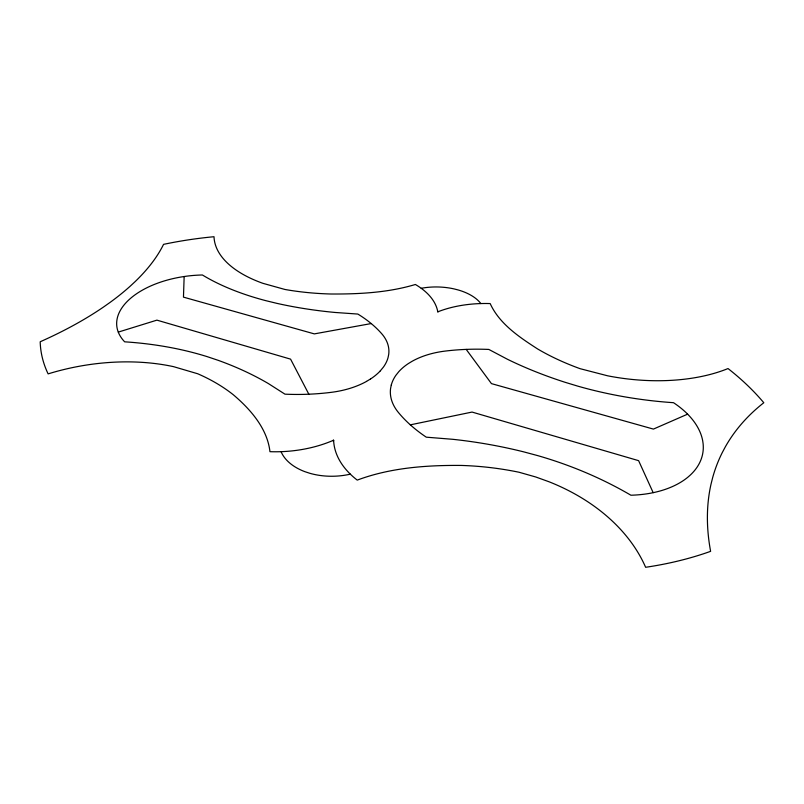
<?xml version="1.0" encoding="UTF-8"?>
<svg xmlns="http://www.w3.org/2000/svg" width="804" height="804" viewBox="0 0 804 804"><rect width="100%" height="100%" fill="white"/><g stroke="black" fill="none" stroke-linecap="round" stroke-linejoin="round"><path stroke-width="1.21" d="M184.156 276.526L183.463 297.138L314.334 333.891L371.197 323.56M332.946 440.491L333.61 440.21L333.72 441.969A98.872 63.054 2 0 0 357.237 480.109C390.272 467.747 426.291 465.124 461.295 465.436A262.818 205.512 6.3 0 1 519.012 472.239L535.816 477.003L549.052 481.777A185.483 137.524 5.5 0 1 645.622 567.282L648.657 566.83A271.239 161.483 6.2 0 0 710.615 551.333A492.108 258.446 24.7 0 1 711.007 484.219L712.666 477.596A492.108 258.446 24.7 0 1 722.173 452.783L725.238 447.004A492.108 258.446 24.7 0 1 763.8 402.734A292.204 189.533 5.6 0 0 729.761 369.92L728.022 368.554A137.494 71.998 7.3 0 1 607.563 375.79L580.036 368.664A181.684 92.48 7.7 0 1 537.554 348.916C519.394 337.177 499.395 323.891 490.179 303.57A89.998 51.788 3.7 0 0 439.687 311.108L437.778 311.841L437.527 310.545A85.706 47.416 -1 0 0 415.387 284.485C388.111 292.676 359.197 294.174 330.876 294.003A160.378 77.194 -1 0 1 284.917 289.46L262.878 283.32A122.63 60.571 -1.2 0 1 214.015 236.718L211.804 236.929A266.697 156.338 -5.5 0 0 163.554 244.356A290.525 127.303 -10.8 0 1 135.052 281.691L130.539 285.882A290.525 127.303 -10.8 0 1 109.836 302.575L103.997 306.696A290.525 127.303 -10.8 0 1 40.2 341.76A246.969 136.368 -3 0 0 47.466 372.493L48.129 373.88A167.935 103.023 -11.6 0 1 173.594 366.664L197.734 373.77A236.758 146.428 -14.1 0 1 233.301 394.754C250.446 409.276 267.36 428.512 269.953 451.677A94.339 56.803 -3.8 0 0 331.278 441.195L333.61 440.21M437.778 311.841L438.321 311.63M380.332 370.845L383.387 367.137A69.576 40.14 -2.2 0 0 387.99 357.84L388.664 354.685A69.576 40.14 -2.2 0 0 381.669 333.67A163.423 96.098 -5.3 0 0 371.94 324.173L369.76 322.384A163.423 96.098 -5.3 0 0 357.85 314.062L335.137 312.465A245.21 114.409 0 0 1 276.807 303.339L265.943 300.696A209.934 100.108 -0.3 0 1 202.417 274.988A78.691 42.542 -5.8 0 0 186.367 276.204L183.171 276.666A78.691 42.542 -5.8 0 0 150.378 286.113L147.735 287.35A78.691 42.542 -5.8 0 0 120.932 309.389L119.896 311.208A78.691 42.542 -5.8 0 0 118.067 331.549L118.791 333.338A78.691 42.542 -5.8 0 0 124.66 341.821A329.278 209.422 -16 0 1 207.472 356.735L218.296 360.373A420.653 270.787 -19.2 0 1 268.295 383.518L284.958 394.161A148.981 81.365 -2.4 0 0 306.053 394.312L310.294 394.141A148.981 81.365 -2.4 0 0 331.298 392.332A69.576 40.14 -2.2 0 0 366.513 381.418M366.544 381.377L370.533 378.965M687.611 414.16L653.421 429.095L491.445 383.619L466.199 349.398M118.288 332.102L156.911 320.143L290.576 359.137L308.837 394.201M350.333 474.149L350.072 474.209A54.32 34.703 -2.2 0 1 309.872 473.305L304.957 471.697A54.32 34.703 -2.2 0 1 281.139 451.838L281.088 451.677M421.236 288.314L421.437 288.264A46.702 25.688 1.7 0 1 453.908 288.877L458.069 289.932A46.702 25.688 1.7 0 1 480.752 303.45L480.832 303.57M333.117 440.813L333.64 440.713M410.341 424.844L472.048 412.07L638.607 460.662L653.17 492.661M380.302 370.885A69.576 40.14 -2.2 0 1 370.503 379.006M391.287 384.995L390.593 388.392A72.993 44.14 3 0 0 398.312 412.362A161.996 94.48 5.6 0 0 409.467 424.07L412.02 426.331A161.996 94.48 5.6 0 0 426.281 437.175L452.763 439.306A457.989 398.945 2.1 0 1 523.625 451.838L537.605 455.587A360.453 294.364 3.9 0 1 630.909 495.224A90.932 55.717 9.1 0 0 650.587 493.194L654.315 492.43A90.932 55.717 9.1 0 0 687.792 477.264L689.993 475.345A90.932 55.717 9.1 0 0 703.068 443.326L702.706 440.853A90.932 55.717 9.1 0 0 688.284 414.824L686.113 412.663A90.932 55.717 9.1 0 0 673.511 402.693A235.622 117.856 7.4 0 1 577.855 386.161L565.142 382.312A275.993 134.459 7.5 0 1 507.404 359.247L488.832 349.438A177.141 114.449 4.6 0 0 468.812 349.298L464.833 349.449A177.141 114.449 4.6 0 0 445.135 351.087A72.993 44.14 3 0 0 412.13 361.277L408.342 363.579A72.993 44.14 3 0 0 398.895 371.559L395.89 375.307A72.993 44.14 3 0 0 391.287 384.995"/></g></svg>
